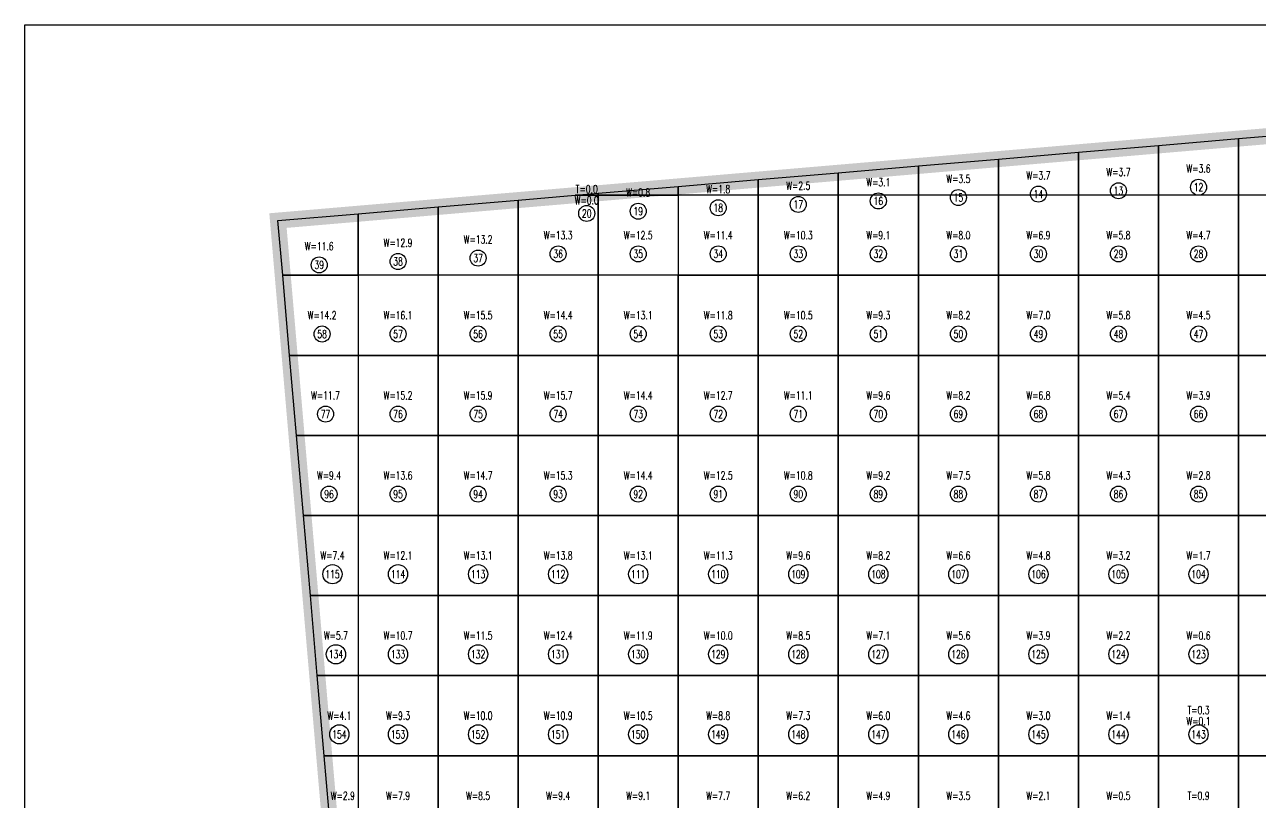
# Model space of a CAD drawing. Extents: x 4283 to 40403, y 1134 to 1764.
# Drawn here: x 11083.5 to 11160.6, y 1625.5 to 1674.1 of the extents above; entities that cross this region are included whole.
import ezdxf
from ezdxf.enums import TextEntityAlignment as Align

# ---------------------------------------------------------------- set-up
doc = ezdxf.new("R2010")
doc.units = 0
for name, color, linetype in [('tdz_12-1方格网', 2, 'Continuous'), ('tdz_12-1方格网计算', 7, 'Continuous'), ('tdz_土方计算图', 7, 'Continuous'), ('tdz_格田', 6, 'Continuous')]:
    doc.layers.add(name, color=color, linetype=linetype)
doc.styles.add('GLandNum', font='txt_____.ttf', dxfattribs={"width": 0.7, "height": 0.5})

msp = doc.modelspace()

# ---------------------------------------------------------------- linework, layer by layer
at = {"layer": 'tdz_12-1方格网', "linetype": 'Continuous'}
for points in [[(11164.28, 1667.407, 3393.209), (11164.28, 1663.446, 3393.151), (11159.28, 1663.446, 3393.196), (11159.28, 1666.981, 3393.248)], [(11154.28, 1666.554, 3393.286), (11154.28, 1663.446, 3393.24), (11149.28, 1663.446, 3393.285), (11149.28, 1666.127, 3393.324)], [(11159.28, 1666.981, 3393.248), (11159.28, 1663.446, 3393.196), (11154.28, 1663.446, 3393.24), (11154.28, 1666.554, 3393.286)], [(11144.28, 1665.701, 3393.362), (11144.28, 1663.446, 3393.329), (11139.28, 1663.446, 3393.374), (11139.28, 1665.274, 3393.401)], [(11149.28, 1666.127, 3393.324), (11149.28, 1663.446, 3393.285), (11144.28, 1663.446, 3393.329), (11144.28, 1665.701, 3393.362)], [(11134.28, 1664.848, 3393.439), (11134.28, 1663.446, 3393.418), (11129.28, 1663.446, 3393.463), (11129.28, 1664.421, 3393.477)], [(11139.28, 1665.274, 3393.401), (11139.28, 1663.446, 3393.374), (11134.28, 1663.446, 3393.418), (11134.28, 1664.848, 3393.439)], [(11124.28, 1663.995, 3393.516), (11124.28, 1663.446, 3393.508), (11119.28, 1663.446, 3393.552), (11119.28, 1663.568, 3393.554)], [(11129.28, 1664.421, 3393.477), (11129.28, 1663.446, 3393.463), (11124.28, 1663.446, 3393.508), (11124.28, 1663.995, 3393.516)], [(11117.848, 1663.446, 3393.565), (11119.28, 1663.446, 3393.552), (11119.28, 1658.446, 3393.544), (11114.28, 1658.446, 3393.588), (11114.28, 1663.141, 3393.592)], [(11119.28, 1663.568, 3393.554), (11119.28, 1663.446, 3393.552), (11117.848, 1663.446, 3393.565)], [(11119.28, 1658.446, 3393.544), (11119.28, 1663.446, 3393.552), (11124.28, 1663.446, 3393.508), (11124.28, 1658.446, 3393.499)], [(11124.28, 1663.446, 3393.508), (11124.28, 1658.446, 3393.499), (11129.28, 1658.446, 3393.454), (11129.28, 1663.446, 3393.463)], [(11129.28, 1663.446, 3393.463), (11129.28, 1658.446, 3393.454), (11134.28, 1658.446, 3393.41), (11134.28, 1663.446, 3393.418)], [(11134.28, 1663.446, 3393.418), (11134.28, 1658.446, 3393.41), (11139.28, 1658.446, 3393.365), (11139.28, 1663.446, 3393.374)], [(11139.28, 1663.446, 3393.374), (11139.28, 1658.446, 3393.365), (11144.28, 1658.446, 3393.321), (11144.28, 1663.446, 3393.329)], [(11144.28, 1663.446, 3393.329), (11144.28, 1658.446, 3393.321), (11149.28, 1658.446, 3393.276), (11149.28, 1663.446, 3393.285)], [(11149.28, 1663.446, 3393.285), (11149.28, 1658.446, 3393.276), (11154.28, 1658.446, 3393.232), (11154.28, 1663.446, 3393.24)], [(11154.28, 1663.446, 3393.24), (11154.28, 1658.446, 3393.232), (11159.28, 1658.446, 3393.187), (11159.28, 1663.446, 3393.196)], [(11159.28, 1663.446, 3393.196), (11159.28, 1658.446, 3393.187), (11164.28, 1658.446, 3393.142), (11164.28, 1663.446, 3393.151)], [(11109.28, 1662.715, 3393.63), (11109.28, 1658.446, 3393.643), (11104.28, 1658.446, 3393.707), (11104.28, 1662.288, 3393.669)], [(11114.28, 1663.141, 3393.592), (11114.28, 1658.446, 3393.588), (11109.28, 1658.446, 3393.643), (11109.28, 1662.715, 3393.63)], [(11104.28, 1662.288, 3393.669), (11104.28, 1658.446, 3393.707), (11099.575, 1658.446, 3393.671), (11099.28, 1661.862, 3393.707)], [(11099.575, 1658.446, 3393.671), (11104.28, 1658.446, 3393.707), (11104.28, 1653.446, 3393.643), (11100.007, 1653.446, 3393.618)], [(11104.28, 1658.446, 3393.707), (11104.28, 1653.446, 3393.643), (11109.28, 1653.446, 3393.687), (11109.28, 1658.446, 3393.643)], [(11109.28, 1658.446, 3393.643), (11109.28, 1653.446, 3393.687), (11114.28, 1653.446, 3393.673), (11114.28, 1658.446, 3393.588)], [(11114.28, 1658.446, 3393.588), (11114.28, 1653.446, 3393.673), (11119.28, 1653.446, 3393.609), (11119.28, 1658.446, 3393.544)], [(11119.28, 1658.446, 3393.544), (11119.28, 1653.446, 3393.609), (11124.28, 1653.446, 3393.546), (11124.28, 1658.446, 3393.499)], [(11124.28, 1658.446, 3393.499), (11124.28, 1653.446, 3393.546), (11129.28, 1653.446, 3393.485), (11129.28, 1658.446, 3393.454)], [(11129.28, 1658.446, 3393.454), (11129.28, 1653.446, 3393.485), (11134.28, 1653.446, 3393.432), (11134.28, 1658.446, 3393.41)], [(11134.28, 1658.446, 3393.41), (11134.28, 1653.446, 3393.432), (11139.28, 1653.446, 3393.387), (11139.28, 1658.446, 3393.365)], [(11139.28, 1658.446, 3393.365), (11139.28, 1653.446, 3393.387), (11144.28, 1653.446, 3393.342), (11144.28, 1658.446, 3393.321)], [(11144.28, 1658.446, 3393.321), (11144.28, 1653.446, 3393.342), (11149.28, 1653.446, 3393.292), (11149.28, 1658.446, 3393.276)], [(11149.28, 1658.446, 3393.276), (11149.28, 1653.446, 3393.292), (11154.28, 1653.446, 3393.231), (11154.28, 1658.446, 3393.232)], [(11154.28, 1658.446, 3393.232), (11154.28, 1653.446, 3393.231), (11159.28, 1653.446, 3393.171), (11159.28, 1658.446, 3393.187)], [(11159.28, 1658.446, 3393.187), (11159.28, 1653.446, 3393.171), (11164.28, 1653.446, 3393.11), (11164.28, 1658.446, 3393.142)], [(11100.007, 1653.446, 3393.618), (11104.28, 1653.446, 3393.643), (11104.28, 1648.446, 3393.582), (11100.439, 1648.446, 3393.564)], [(11104.28, 1653.446, 3393.643), (11104.28, 1648.446, 3393.582), (11109.28, 1648.446, 3393.622), (11109.28, 1653.446, 3393.687)], [(11109.28, 1653.446, 3393.687), (11109.28, 1648.446, 3393.622), (11114.28, 1648.446, 3393.667), (11114.28, 1653.446, 3393.673)], [(11114.28, 1653.446, 3393.673), (11114.28, 1648.446, 3393.667), (11119.28, 1648.446, 3393.663), (11119.28, 1653.446, 3393.609)], [(11119.28, 1653.446, 3393.609), (11119.28, 1648.446, 3393.663), (11124.28, 1648.446, 3393.589), (11124.28, 1653.446, 3393.546)], [(11124.28, 1653.446, 3393.546), (11124.28, 1648.446, 3393.589), (11129.28, 1648.446, 3393.515), (11129.28, 1653.446, 3393.485)], [(11129.28, 1653.446, 3393.485), (11129.28, 1648.446, 3393.515), (11134.28, 1648.446, 3393.448), (11134.28, 1653.446, 3393.432)], [(11134.28, 1653.446, 3393.432), (11134.28, 1648.446, 3393.448), (11139.28, 1648.446, 3393.378), (11139.28, 1653.446, 3393.387)], [(11139.28, 1653.446, 3393.387), (11139.28, 1648.446, 3393.378), (11144.28, 1648.446, 3393.31), (11144.28, 1653.446, 3393.342)], [(11144.28, 1653.446, 3393.342), (11144.28, 1648.446, 3393.31), (11149.28, 1648.446, 3393.252), (11149.28, 1653.446, 3393.292)], [(11149.28, 1653.446, 3393.292), (11149.28, 1648.446, 3393.252), (11154.28, 1648.446, 3393.193), (11154.28, 1653.446, 3393.231)], [(11154.28, 1653.446, 3393.231), (11154.28, 1648.446, 3393.193), (11159.28, 1648.446, 3393.133), (11159.28, 1653.446, 3393.171)], [(11159.28, 1653.446, 3393.171), (11159.28, 1648.446, 3393.133), (11164.28, 1648.446, 3393.072), (11164.28, 1653.446, 3393.11)], [(11100.439, 1648.446, 3393.564), (11104.28, 1648.446, 3393.582), (11104.28, 1643.446, 3393.525), (11100.871, 1643.446, 3393.511)], [(11104.28, 1648.446, 3393.582), (11104.28, 1643.446, 3393.525), (11109.28, 1643.446, 3393.558), (11109.28, 1648.446, 3393.622)], [(11109.28, 1648.446, 3393.622), (11109.28, 1643.446, 3393.558), (11114.28, 1643.446, 3393.602), (11114.28, 1648.446, 3393.667)], [(11114.28, 1648.446, 3393.667), (11114.28, 1643.446, 3393.602), (11119.28, 1643.446, 3393.613), (11119.28, 1648.446, 3393.663)], [(11119.28, 1648.446, 3393.663), (11119.28, 1643.446, 3393.613), (11124.28, 1643.446, 3393.539), (11124.28, 1648.446, 3393.589)], [(11124.28, 1648.446, 3393.589), (11124.28, 1643.446, 3393.539), (11129.28, 1643.446, 3393.465), (11129.28, 1648.446, 3393.515)], [(11129.28, 1648.446, 3393.515), (11129.28, 1643.446, 3393.465), (11134.28, 1643.446, 3393.403), (11134.28, 1648.446, 3393.448)], [(11134.28, 1648.446, 3393.448), (11134.28, 1643.446, 3393.403), (11139.28, 1643.446, 3393.343), (11139.28, 1648.446, 3393.378)], [(11139.28, 1648.446, 3393.378), (11139.28, 1643.446, 3393.343), (11144.28, 1643.446, 3393.271), (11144.28, 1648.446, 3393.31)], [(11144.28, 1648.446, 3393.31), (11144.28, 1643.446, 3393.271), (11149.28, 1643.446, 3393.204), (11149.28, 1648.446, 3393.252)], [(11149.28, 1648.446, 3393.252), (11149.28, 1643.446, 3393.204), (11154.28, 1643.446, 3393.146), (11154.28, 1648.446, 3393.193)], [(11154.28, 1648.446, 3393.193), (11154.28, 1643.446, 3393.146), (11159.28, 1643.446, 3393.087), (11159.28, 1648.446, 3393.133)], [(11159.28, 1648.446, 3393.133), (11159.28, 1643.446, 3393.087), (11164.28, 1643.446, 3393.029), (11164.28, 1648.446, 3393.072)], [(11100.871, 1643.446, 3393.511), (11104.28, 1643.446, 3393.525), (11104.28, 1638.446, 3393.468), (11101.303, 1638.446, 3393.458)], [(11104.28, 1643.446, 3393.525), (11104.28, 1638.446, 3393.468), (11109.28, 1638.446, 3393.495), (11109.28, 1643.446, 3393.558)], [(11109.28, 1643.446, 3393.558), (11109.28, 1638.446, 3393.495), (11114.28, 1638.446, 3393.538), (11114.28, 1643.446, 3393.602)], [(11114.28, 1643.446, 3393.602), (11114.28, 1638.446, 3393.538), (11119.28, 1638.446, 3393.563), (11119.28, 1643.446, 3393.613)], [(11119.28, 1643.446, 3393.613), (11119.28, 1638.446, 3393.563), (11124.28, 1638.446, 3393.488), (11124.28, 1643.446, 3393.539)], [(11124.28, 1643.446, 3393.539), (11124.28, 1638.446, 3393.488), (11129.28, 1638.446, 3393.414), (11129.28, 1643.446, 3393.465)], [(11129.28, 1643.446, 3393.465), (11129.28, 1638.446, 3393.414), (11134.28, 1638.446, 3393.359), (11134.28, 1643.446, 3393.403)], [(11134.28, 1643.446, 3393.403), (11134.28, 1638.446, 3393.359), (11139.28, 1638.446, 3393.304), (11139.28, 1643.446, 3393.343)], [(11139.28, 1643.446, 3393.343), (11139.28, 1638.446, 3393.304), (11144.28, 1638.446, 3393.237), (11144.28, 1643.446, 3393.271)], [(11144.28, 1643.446, 3393.271), (11144.28, 1638.446, 3393.237), (11149.28, 1638.446, 3393.165), (11149.28, 1643.446, 3393.204)], [(11149.28, 1643.446, 3393.204), (11149.28, 1638.446, 3393.165), (11154.28, 1638.446, 3393.097), (11154.28, 1643.446, 3393.146)], [(11154.28, 1643.446, 3393.146), (11154.28, 1638.446, 3393.097), (11159.28, 1638.446, 3393.045), (11159.28, 1643.446, 3393.087)], [(11159.28, 1643.446, 3393.087), (11159.28, 1638.446, 3393.045), (11164.28, 1638.446, 3392.993), (11164.28, 1643.446, 3393.029)], [(11101.303, 1638.446, 3393.458), (11104.28, 1638.446, 3393.468), (11104.28, 1633.446, 3393.411), (11101.736, 1633.446, 3393.405)], [(11104.28, 1638.446, 3393.468), (11104.28, 1633.446, 3393.411), (11109.28, 1633.446, 3393.438), (11109.28, 1638.446, 3393.495)], [(11109.28, 1638.446, 3393.495), (11109.28, 1633.446, 3393.438), (11114.28, 1633.446, 3393.473), (11114.28, 1638.446, 3393.538)], [(11114.28, 1638.446, 3393.538), (11114.28, 1633.446, 3393.473), (11119.28, 1633.446, 3393.512), (11119.28, 1638.446, 3393.563)], [(11119.28, 1638.446, 3393.563), (11119.28, 1633.446, 3393.512), (11124.28, 1633.446, 3393.438), (11124.28, 1638.446, 3393.488)], [(11124.28, 1638.446, 3393.488), (11124.28, 1633.446, 3393.438), (11129.28, 1633.446, 3393.369), (11129.28, 1638.446, 3393.414)], [(11129.28, 1638.446, 3393.414), (11129.28, 1633.446, 3393.369), (11134.28, 1633.446, 3393.314), (11134.28, 1638.446, 3393.359)], [(11134.28, 1638.446, 3393.359), (11134.28, 1633.446, 3393.314), (11139.28, 1633.446, 3393.259), (11139.28, 1638.446, 3393.304)], [(11139.28, 1638.446, 3393.304), (11139.28, 1633.446, 3393.259), (11144.28, 1633.446, 3393.202), (11144.28, 1638.446, 3393.237)], [(11144.28, 1638.446, 3393.237), (11144.28, 1633.446, 3393.202), (11149.28, 1633.446, 3393.131), (11149.28, 1638.446, 3393.165)], [(11149.28, 1638.446, 3393.165), (11149.28, 1633.446, 3393.131), (11154.28, 1633.446, 3393.062), (11154.28, 1638.446, 3393.097)], [(11154.28, 1638.446, 3393.097), (11154.28, 1633.446, 3393.062), (11159.28, 1633.446, 3393.014), (11159.28, 1638.446, 3393.045)], [(11159.28, 1638.446, 3393.045), (11159.28, 1633.446, 3393.014), (11164.28, 1633.446, 3392.927), (11164.28, 1638.446, 3392.993)], [(11101.736, 1633.446, 3393.405), (11104.28, 1633.446, 3393.411), (11104.28, 1628.446, 3393.355), (11102.168, 1628.446, 3393.352)], [(11104.28, 1633.446, 3393.411), (11104.28, 1628.446, 3393.355), (11109.28, 1628.446, 3393.382), (11109.28, 1633.446, 3393.438)], [(11109.28, 1633.446, 3393.438), (11109.28, 1628.446, 3393.382), (11114.28, 1628.446, 3393.409), (11114.28, 1633.446, 3393.473)], [(11114.28, 1633.446, 3393.473), (11114.28, 1628.446, 3393.409), (11119.28, 1628.446, 3393.453), (11119.28, 1633.446, 3393.512)], [(11119.28, 1633.446, 3393.512), (11119.28, 1628.446, 3393.453), (11124.28, 1628.446, 3393.388), (11124.28, 1633.446, 3393.438)], [(11124.28, 1633.446, 3393.438), (11124.28, 1628.446, 3393.388), (11129.28, 1628.446, 3393.324), (11129.28, 1633.446, 3393.369)], [(11129.28, 1633.446, 3393.369), (11129.28, 1628.446, 3393.324), (11134.28, 1628.446, 3393.27), (11134.28, 1633.446, 3393.314)], [(11134.28, 1633.446, 3393.314), (11134.28, 1628.446, 3393.27), (11139.28, 1628.446, 3393.215), (11139.28, 1633.446, 3393.259)], [(11139.28, 1633.446, 3393.259), (11139.28, 1628.446, 3393.215), (11144.28, 1628.446, 3393.16), (11144.28, 1633.446, 3393.202)], [(11144.28, 1633.446, 3393.202), (11144.28, 1628.446, 3393.16), (11149.28, 1628.446, 3393.096), (11149.28, 1633.446, 3393.131)], [(11149.28, 1633.446, 3393.131), (11149.28, 1628.446, 3393.096), (11154.28, 1628.446, 3393.031), (11154.28, 1633.446, 3393.062)], [(11154.28, 1633.446, 3393.062), (11154.28, 1628.446, 3393.031), (11159.28, 1628.446, 3392.968), (11159.28, 1633.446, 3393.014)], [(11159.28, 1633.446, 3393.014), (11159.28, 1628.446, 3392.968), (11164.28, 1628.446, 3392.881), (11164.28, 1633.446, 3392.927)], [(11102.168, 1628.446, 3393.352), (11104.28, 1628.446, 3393.355), (11104.28, 1623.446, 3393.298), (11102.6, 1623.446, 3393.299)], [(11104.28, 1628.446, 3393.355), (11104.28, 1623.446, 3393.298), (11109.28, 1623.446, 3393.325), (11109.28, 1628.446, 3393.382)], [(11109.28, 1628.446, 3393.382), (11109.28, 1623.446, 3393.325), (11114.28, 1623.446, 3393.352), (11114.28, 1628.446, 3393.409)], [(11114.28, 1628.446, 3393.409), (11114.28, 1623.446, 3393.352), (11119.28, 1623.446, 3393.388), (11119.28, 1628.446, 3393.453)], [(11119.28, 1628.446, 3393.453), (11119.28, 1623.446, 3393.388), (11124.28, 1623.446, 3393.338), (11124.28, 1628.446, 3393.388)], [(11124.28, 1628.446, 3393.388), (11124.28, 1623.446, 3393.338), (11129.28, 1623.446, 3393.28), (11129.28, 1628.446, 3393.324)], [(11129.28, 1628.446, 3393.324), (11129.28, 1623.446, 3393.28), (11134.28, 1623.446, 3393.225), (11134.28, 1628.446, 3393.27)], [(11134.28, 1628.446, 3393.27), (11134.28, 1623.446, 3393.225), (11139.28, 1623.446, 3393.17), (11139.28, 1628.446, 3393.215)], [(11139.28, 1628.446, 3393.215), (11139.28, 1623.446, 3393.17), (11144.28, 1623.446, 3393.116), (11144.28, 1628.446, 3393.16)], [(11144.28, 1628.446, 3393.16), (11144.28, 1623.446, 3393.116), (11149.28, 1623.446, 3393.061), (11149.28, 1628.446, 3393.096)], [(11149.28, 1628.446, 3393.096), (11149.28, 1623.446, 3393.061), (11154.28, 1623.446, 3393), (11154.28, 1628.446, 3393.031)], [(11154.28, 1628.446, 3393.031), (11154.28, 1623.446, 3393), (11159.28, 1623.446, 3392.924), (11159.28, 1628.446, 3392.968)], [(11159.28, 1628.446, 3392.968), (11159.28, 1623.446, 3392.924), (11164.28, 1623.446, 3392.846), (11164.28, 1628.446, 3392.881)]]:
    msp.add_polyline3d(points, close=True, dxfattribs=at)
at = {"layer": 'tdz_12-1方格网计算', "color": 7, "linetype": 'Continuous'}
for centre, radius in [((11146.78, 1663.513), 0.5), ((11151.78, 1663.727), 0.5), ((11156.78, 1663.94), 0.5), ((11131.78, 1662.873), 0.5), ((11136.78, 1663.087), 0.5), ((11141.78, 1663.3), 0.5), ((11118.564, 1662.31), 0.5), ((11121.78, 1662.447), 0.5), ((11126.78, 1662.66), 0.5), ((11116.78, 1659.779), 0.5), ((11121.78, 1659.779), 0.5), ((11126.78, 1659.779), 0.5), ((11131.78, 1659.779), 0.5), ((11136.78, 1659.779), 0.5), ((11141.78, 1659.779), 0.5), ((11146.78, 1659.779), 0.5), ((11151.78, 1659.779), 0.5), ((11156.78, 1659.779), 0.5), ((11101.854, 1659.094), 0.5), ((11106.78, 1659.307), 0.5), ((11111.78, 1659.52), 0.5), ((11102.035, 1654.779), 0.5), ((11106.78, 1654.779), 0.5), ((11111.78, 1654.779), 0.5), ((11116.78, 1654.779), 0.5), ((11121.78, 1654.779), 0.5), ((11126.78, 1654.779), 0.5), ((11131.78, 1654.779), 0.5), ((11136.78, 1654.779), 0.5), ((11141.78, 1654.779), 0.5), ((11146.78, 1654.779), 0.5), ((11151.78, 1654.779), 0.5), ((11156.78, 1654.779), 0.5), ((11102.252, 1649.779), 0.5), ((11106.78, 1649.779), 0.5), ((11111.78, 1649.779), 0.5), ((11116.78, 1649.779), 0.5), ((11121.78, 1649.779), 0.5), ((11126.78, 1649.779), 0.5), ((11131.78, 1649.779), 0.5), ((11136.78, 1649.779), 0.5), ((11141.78, 1649.779), 0.5), ((11146.78, 1649.779), 0.5), ((11151.78, 1649.779), 0.5), ((11156.78, 1649.779), 0.5), ((11102.468, 1644.779), 0.5), ((11106.78, 1644.779), 0.5), ((11111.78, 1644.779), 0.5), ((11116.78, 1644.779), 0.5), ((11121.78, 1644.779), 0.5), ((11126.78, 1644.779), 0.5), ((11131.78, 1644.779), 0.5), ((11136.78, 1644.779), 0.5), ((11141.78, 1644.779), 0.5), ((11146.78, 1644.779), 0.5), ((11151.78, 1644.779), 0.5), ((11156.78, 1644.779), 0.5), ((11102.684, 1639.779), 0.6), ((11106.78, 1639.779), 0.6), ((11111.78, 1639.779), 0.6), ((11116.78, 1639.779), 0.6), ((11121.78, 1639.779), 0.6), ((11126.78, 1639.779), 0.6), ((11131.78, 1639.779), 0.6), ((11136.78, 1639.779), 0.6), ((11141.78, 1639.779), 0.6), ((11146.78, 1639.779), 0.6), ((11151.78, 1639.779), 0.6), ((11156.78, 1639.779), 0.6), ((11102.9, 1634.779), 0.6), ((11106.78, 1634.779), 0.6), ((11111.78, 1634.779), 0.6), ((11116.78, 1634.779), 0.6), ((11121.78, 1634.779), 0.6), ((11126.78, 1634.779), 0.6), ((11131.78, 1634.779), 0.6), ((11136.78, 1634.779), 0.6), ((11141.78, 1634.779), 0.6), ((11146.78, 1634.779), 0.6), ((11151.78, 1634.779), 0.6), ((11156.78, 1634.779), 0.6), ((11103.116, 1629.779), 0.6), ((11106.78, 1629.779), 0.6), ((11111.78, 1629.779), 0.6), ((11116.78, 1629.779), 0.6), ((11121.78, 1629.779), 0.6), ((11126.78, 1629.779), 0.6), ((11131.78, 1629.779), 0.6), ((11136.78, 1629.779), 0.6), ((11141.78, 1629.779), 0.6), ((11146.78, 1629.779), 0.6), ((11151.78, 1629.779), 0.6), ((11156.78, 1629.779), 0.6)]:
    msp.add_circle(centre, radius, dxfattribs=at)
at = {"layer": 'tdz_土方计算图', "linetype": 'Continuous'}
for points in [[(11083.46, 1674.092), (11213.46, 1674.092)], [(11083.46, 1514.092), (11083.46, 1514.092), (11083.46, 1674.092), (11083.46, 1674.092)]]:
    msp.add_lwpolyline(points, dxfattribs=at)
at = {"layer": 'tdz_格田', "linetype": 'Continuous', "lineweight": 60, "const_width": 1}
msp.add_lwpolyline([(11197.64, 1586.912), (11106.489, 1578.446), (11099.28, 1661.862), (11191.613, 1669.739)], close=True, dxfattribs=at)

# ---------------------------------------------------------------- texts
at = {"layer": 'tdz_12-1方格网计算', "color": 173, "linetype": 'Continuous', "style": 'GLandNum', "width": 0.7}
for s, p in [('W=3.7', (11146.78, 1664.68)), ('W=3.7', (11151.78, 1664.893)), ('W=3.6', (11156.78, 1665.107)), ('W=1.8', (11126.78, 1663.827)), ('W=2.5', (11131.78, 1664.04)), ('W=3.1', (11136.78, 1664.253)), ('W=3.5', (11141.78, 1664.467)), ('W=0.0', (11118.564, 1663.126)), ('W=0.8', (11121.78, 1663.614)), ('W=13.2', (11111.78, 1660.687)), ('W=13.3', (11116.78, 1660.946)), ('W=12.5', (11121.78, 1660.946)), ('W=11.4', (11126.78, 1660.946)), ('W=10.3', (11131.78, 1660.946)), ('W=9.1', (11136.78, 1660.946)), ('W=8.0', (11141.78, 1660.946)), ('W=6.9', (11146.78, 1660.946)), ('W=5.8', (11151.78, 1660.946)), ('W=4.7', (11156.78, 1660.946)), ('W=11.6', (11101.854, 1660.26)), ('W=12.9', (11106.78, 1660.474)), ('W=14.2', (11102.035, 1655.946)), ('W=16.1', (11106.78, 1655.946)), ('W=15.5', (11111.78, 1655.946)), ('W=14.4', (11116.78, 1655.946)), ('W=13.1', (11121.78, 1655.946)), ('W=11.8', (11126.78, 1655.946)), ('W=10.5', (11131.78, 1655.946)), ('W=9.3', (11136.78, 1655.946)), ('W=8.2', (11141.78, 1655.946)), ('W=7.0', (11146.78, 1655.946)), ('W=5.8', (11151.78, 1655.946)), ('W=4.5', (11156.78, 1655.946)), ('W=11.7', (11102.252, 1650.946)), ('W=15.2', (11106.78, 1650.946)), ('W=15.9', (11111.78, 1650.946)), ('W=15.7', (11116.78, 1650.946)), ('W=14.4', (11121.78, 1650.946)), ('W=12.7', (11126.78, 1650.946)), ('W=11.1', (11131.78, 1650.946)), ('W=9.6', (11136.78, 1650.946)), ('W=8.2', (11141.78, 1650.946)), ('W=6.8', (11146.78, 1650.946)), ('W=5.4', (11151.78, 1650.946)), ('W=3.9', (11156.78, 1650.946)), ('W=9.4', (11102.468, 1645.946)), ('W=13.6', (11106.78, 1645.946)), ('W=14.7', (11111.78, 1645.946)), ('W=15.3', (11116.78, 1645.946)), ('W=14.4', (11121.78, 1645.946)), ('W=12.5', (11126.78, 1645.946)), ('W=10.8', (11131.78, 1645.946)), ('W=9.2', (11136.78, 1645.946)), ('W=7.5', (11141.78, 1645.946)), ('W=5.8', (11146.78, 1645.946)), ('W=4.3', (11151.78, 1645.946)), ('W=2.8', (11156.78, 1645.946)), ('W=7.4', (11102.684, 1640.946)), ('W=12.1', (11106.78, 1640.946)), ('W=13.1', (11111.78, 1640.946)), ('W=13.8', (11116.78, 1640.946)), ('W=13.1', (11121.78, 1640.946)), ('W=11.3', (11126.78, 1640.946)), ('W=9.6', (11131.78, 1640.946)), ('W=8.2', (11136.78, 1640.946)), ('W=6.6', (11141.78, 1640.946)), ('W=4.8', (11146.78, 1640.946)), ('W=3.2', (11151.78, 1640.946)), ('W=1.7', (11156.78, 1640.946)), ('W=5.7', (11102.9, 1635.946)), ('W=10.7', (11106.78, 1635.946)), ('W=11.5', (11111.78, 1635.946)), ('W=12.4', (11116.78, 1635.946)), ('W=11.9', (11121.78, 1635.946)), ('W=10.0', (11126.78, 1635.946)), ('W=8.5', (11131.78, 1635.946)), ('W=7.1', (11136.78, 1635.946)), ('W=5.6', (11141.78, 1635.946)), ('W=3.9', (11146.78, 1635.946)), ('W=2.2', (11151.78, 1635.946)), ('W=0.6', (11156.78, 1635.946)), ('W=4.1', (11103.116, 1630.946)), ('W=9.3', (11106.78, 1630.946)), ('W=10.0', (11111.78, 1630.946)), ('W=10.9', (11116.78, 1630.946)), ('W=10.5', (11121.78, 1630.946)), ('W=8.8', (11126.78, 1630.946)), ('W=7.3', (11131.78, 1630.946)), ('W=6.0', (11136.78, 1630.946)), ('W=4.6', (11141.78, 1630.946)), ('W=3.0', (11146.78, 1630.946)), ('W=1.4', (11151.78, 1630.946)), ('W=0.1', (11156.78, 1630.596)), ('W=2.9', (11103.332, 1625.946)), ('W=7.9', (11106.78, 1625.946)), ('W=8.5', (11111.78, 1625.946)), ('W=9.4', (11116.78, 1625.946)), ('W=9.1', (11121.78, 1625.946)), ('W=7.7', (11126.78, 1625.946)), ('W=6.2', (11131.78, 1625.946)), ('W=4.9', (11136.78, 1625.946)), ('W=3.5', (11141.78, 1625.946)), ('W=2.1', (11146.78, 1625.946)), ('W=0.5', (11151.78, 1625.946))]:
    msp.add_text(s, height=0.5, dxfattribs=at).set_placement(p, align=Align.MIDDLE_CENTER)
at = {"layer": 'tdz_12-1方格网计算', "color": 2, "linetype": 'Continuous', "style": 'GLandNum', "width": 0.7}
for s, p in [('T=0.0', (11118.564, 1663.826)), ('T=0.3', (11156.78, 1631.296)), ('T=0.9', (11156.78, 1625.946))]:
    msp.add_text(s, height=0.5, dxfattribs=at).set_placement(p, align=Align.MIDDLE_CENTER)
at = {"layer": 'tdz_12-1方格网计算', "color": 7, "linetype": 'Continuous', "style": 'GLandNum', "width": 0.7}
for s, p in [('13', (11151.78, 1663.727)), ('12', (11156.78, 1663.94)), ('16', (11136.78, 1663.087)), ('15', (11141.78, 1663.3)), ('14', (11146.78, 1663.513)), ('20', (11118.564, 1662.31)), ('19', (11121.78, 1662.447)), ('18', (11126.78, 1662.66)), ('17', (11131.78, 1662.873)), ('39', (11101.854, 1659.094)), ('38', (11106.78, 1659.307)), ('37', (11111.78, 1659.52)), ('36', (11116.78, 1659.779)), ('35', (11121.78, 1659.779)), ('34', (11126.78, 1659.779)), ('33', (11131.78, 1659.779)), ('32', (11136.78, 1659.779)), ('31', (11141.78, 1659.779)), ('30', (11146.78, 1659.779)), ('29', (11151.78, 1659.779)), ('28', (11156.78, 1659.779)), ('58', (11102.035, 1654.779)), ('57', (11106.78, 1654.779)), ('56', (11111.78, 1654.779)), ('55', (11116.78, 1654.779)), ('54', (11121.78, 1654.779)), ('53', (11126.78, 1654.779)), ('52', (11131.78, 1654.779)), ('51', (11136.78, 1654.779)), ('50', (11141.78, 1654.779)), ('49', (11146.78, 1654.779)), ('48', (11151.78, 1654.779)), ('47', (11156.78, 1654.779)), ('77', (11102.252, 1649.779)), ('76', (11106.78, 1649.779)), ('75', (11111.78, 1649.779)), ('74', (11116.78, 1649.779)), ('73', (11121.78, 1649.779)), ('72', (11126.78, 1649.779)), ('71', (11131.78, 1649.779)), ('70', (11136.78, 1649.779)), ('69', (11141.78, 1649.779)), ('68', (11146.78, 1649.779)), ('67', (11151.78, 1649.779)), ('66', (11156.78, 1649.779)), ('96', (11102.468, 1644.779)), ('95', (11106.78, 1644.779)), ('94', (11111.78, 1644.779)), ('93', (11116.78, 1644.779)), ('92', (11121.78, 1644.779)), ('91', (11126.78, 1644.779)), ('90', (11131.78, 1644.779)), ('89', (11136.78, 1644.779)), ('88', (11141.78, 1644.779)), ('87', (11146.78, 1644.779)), ('86', (11151.78, 1644.779)), ('85', (11156.78, 1644.779)), ('115', (11102.684, 1639.779)), ('114', (11106.78, 1639.779)), ('113', (11111.78, 1639.779)), ('112', (11116.78, 1639.779)), ('111', (11121.78, 1639.779)), ('110', (11126.78, 1639.779)), ('109', (11131.78, 1639.779)), ('108', (11136.78, 1639.779)), ('107', (11141.78, 1639.779)), ('106', (11146.78, 1639.779)), ('105', (11151.78, 1639.779)), ('104', (11156.78, 1639.779)), ('134', (11102.9, 1634.779)), ('133', (11106.78, 1634.779)), ('132', (11111.78, 1634.779)), ('131', (11116.78, 1634.779)), ('130', (11121.78, 1634.779)), ('129', (11126.78, 1634.779)), ('128', (11131.78, 1634.779)), ('127', (11136.78, 1634.779)), ('126', (11141.78, 1634.779)), ('125', (11146.78, 1634.779)), ('124', (11151.78, 1634.779)), ('123', (11156.78, 1634.779)), ('154', (11103.116, 1629.779)), ('153', (11106.78, 1629.779)), ('152', (11111.78, 1629.779)), ('151', (11116.78, 1629.779)), ('150', (11121.78, 1629.779)), ('149', (11126.78, 1629.779)), ('148', (11131.78, 1629.779)), ('147', (11136.78, 1629.779)), ('146', (11141.78, 1629.779)), ('145', (11146.78, 1629.779)), ('144', (11151.78, 1629.779)), ('143', (11156.78, 1629.779))]:
    msp.add_text(s, height=0.5, dxfattribs=at).set_placement(p, align=Align.MIDDLE_CENTER)

doc.saveas('drawing.dxf')
